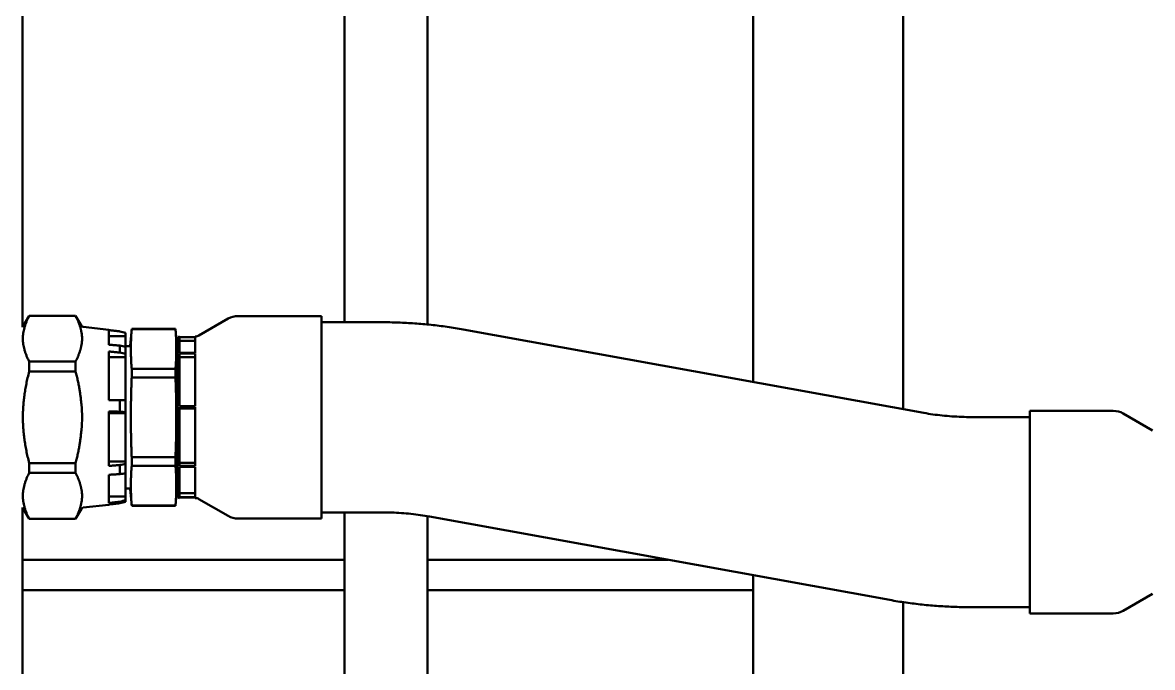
# Model space of a CAD drawing. Header units: inches. Extents: x 11 to 1621, y 11 to 1332.
# Drawn here: x 755 to 772.88, y 344.67 to 354.89 of the extents above; entities that cross this region are included whole.
import ezdxf

# ---------------------------------------------------------------- set-up
doc = ezdxf.new("R2010")
doc.units = ezdxf.units.IN
doc.header["$LTSCALE"] = 48
doc.header["$MEASUREMENT"] = 0
doc.layers.add('Visible (ANSI)', color=7, linetype='Continuous', lineweight=50)

msp = doc.modelspace()

# ---------------------------------------------------------------- linework, layer by layer
at = {"layer": 'Visible (ANSI)'}
for p, q in [((755.002429, 350.061185), (755.002429, 392.144584)), ((760.094929, 360.179627), (760.094929, 350.137956)), ((761.409929, 350.102815), (761.409929, 357.945816)), ((768.939929, 348.761225), (768.939929, 356.965106)), ((766.564929, 355.898113), (766.564929, 349.191967)), ((755.002429, 350.061185), (755.106852, 350.242051)), ((755.106852, 350.239549), (755.106852, 350.242051)), ((755.841508, 350.242051), (755.106852, 350.242051)), ((755.841508, 350.239549), (755.106852, 350.239549)), ((755.841508, 350.242051), (755.841508, 350.239549)), ((755.933477, 350.082757), (755.841508, 350.242051)), ((757.794089, 349.927402), (758.257083, 350.194712)), ((759.735185, 350.236381), (758.412595, 350.236381)), ((759.735185, 350.236381), (759.735185, 347.02772)), ((759.735185, 350.137956), (760.686845, 350.137956)), ((756.368571, 350.01631), (755.963037, 350.063334)), ((756.368571, 350.01631), (756.368571, 349.782397)), ((756.63235, 349.969459), (756.63235, 349.916386)), ((756.705657, 349.764902), (756.729029, 350.032051)), ((756.729029, 350.029875), (756.729029, 350.032051)), ((757.422324, 350.032051), (756.729029, 350.032051)), ((757.422324, 350.029875), (756.729029, 350.029875)), ((757.422324, 350.032051), (757.422324, 350.029875)), ((757.455658, 349.651047), (757.422324, 350.032051)), ((761.977457, 350.023974), (769.267705, 348.701778)), ((756.368571, 349.916386), (756.63235, 349.916386)), ((756.541799, 349.767906), (756.541799, 349.657062)), ((756.63235, 349.750389), (756.63235, 349.916386)), ((757.455658, 349.880082), (757.455658, 347.384019)), ((757.487154, 349.911578), (757.487154, 349.653412)), ((757.487154, 349.901716), (757.735034, 349.901716)), ((757.735034, 349.845146), (757.487154, 349.845146)), ((757.735034, 349.911578), (757.735034, 349.653412)), ((756.368571, 349.674805), (756.368571, 348.901006)), ((756.63235, 349.586429), (756.368571, 349.586429)), ((756.699774, 349.759511), (756.63235, 349.759511)), ((756.63235, 349.635615), (756.63235, 349.750389)), ((756.63235, 349.635615), (756.63235, 349.586429)), ((756.63235, 348.900975), (756.63235, 349.586429)), ((757.735034, 349.653412), (757.487154, 349.653412)), ((757.487154, 349.641958), (757.487154, 348.80928)), ((757.487154, 349.641958), (757.735034, 349.641958)), ((757.735034, 349.641958), (757.735034, 348.80928)), ((755.106852, 349.51538), (755.841508, 349.51538)), ((755.106852, 349.358103), (755.106852, 349.51538)), ((755.841508, 349.51538), (755.841508, 349.358103)), ((757.487154, 349.583817), (757.735034, 349.583817)), ((755.841508, 349.358103), (755.106852, 349.358103)), ((756.729029, 349.2634), (756.729029, 349.400163)), ((756.729029, 349.400163), (757.422324, 349.400163)), ((757.422324, 349.2634), (756.729029, 349.2634)), ((757.422324, 349.400163), (757.422324, 349.2634)), ((756.541799, 348.900992), (756.541799, 348.720321)), ((756.63235, 348.900975), (756.541799, 348.900992)), ((756.63235, 348.713898), (756.63235, 348.900975)), ((756.368571, 348.725636), (756.368571, 347.862065)), ((756.63235, 348.699165), (756.368571, 348.699165)), ((756.63235, 348.713898), (756.63235, 348.699165)), ((756.63235, 347.934144), (756.63235, 348.699165)), ((757.735034, 348.80928), (757.487154, 348.80928)), ((757.487154, 348.79061), (757.487154, 347.861329)), ((757.487154, 348.79061), (757.735034, 348.79061)), ((757.487154, 348.773196), (757.735034, 348.773196)), ((757.735034, 348.79061), (757.735034, 347.861329)), ((770.94298, 345.525904), (770.94298, 348.734566)), ((770.94298, 348.734566), (772.26557, 348.734566)), ((772.884077, 348.425586), (772.421082, 348.692896)), ((770.020849, 348.63614), (770.94298, 348.63614)), ((756.729029, 347.865576), (756.729029, 348.002449)), ((756.729029, 348.002449), (757.422324, 348.002449)), ((757.422324, 348.002449), (757.422324, 347.865576)), ((755.106852, 347.908008), (755.841508, 347.908008)), ((755.106852, 347.750604), (755.106852, 347.908008)), ((755.841508, 347.908008), (755.841508, 347.750604)), ((756.63235, 347.934144), (756.368571, 347.934144)), ((756.541799, 347.876536), (756.541799, 347.731873)), ((756.63235, 347.934144), (756.63235, 347.894028)), ((756.63235, 347.744235), (756.63235, 347.894028)), ((757.422324, 347.865576), (756.729029, 347.865576)), ((757.487154, 347.908748), (757.735034, 347.908748)), ((757.735034, 347.861329), (757.487154, 347.861329)), ((757.487154, 347.84638), (757.735034, 347.84638)), ((757.487154, 347.84638), (757.487154, 347.364857)), ((757.735034, 347.84638), (757.735034, 347.364857)), ((755.841508, 347.750604), (755.106852, 347.750604)), ((756.368571, 347.721645), (756.368571, 347.274171)), ((756.63235, 347.376178), (756.63235, 347.744235)), ((756.699774, 347.50459), (756.63235, 347.50459)), ((756.705657, 347.499199), (756.729029, 347.232051)), ((757.455658, 347.613055), (757.422324, 347.232051)), ((756.63235, 347.376178), (756.368571, 347.376178)), ((756.541799, 347.294651), (756.541799, 347.270736)), ((756.63235, 347.376178), (756.63235, 347.319405)), ((756.63235, 347.294643), (756.63235, 347.319405)), ((757.487154, 347.431965), (757.735034, 347.431965)), ((757.735034, 347.364857), (757.487154, 347.364857)), ((757.487154, 347.362385), (757.735034, 347.362385)), ((757.487154, 347.362385), (757.487154, 347.352523)), ((757.735034, 347.362385), (757.735034, 347.352523)), ((757.794089, 347.336699), (758.257083, 347.069389)), ((755.002429, 324.375467), (755.002429, 347.202917)), ((755.002429, 347.202917), (755.106852, 347.022051)), ((755.933477, 347.181345), (755.841508, 347.022051)), ((756.368571, 347.247791), (755.963037, 347.200768)), ((756.368571, 347.250958), (756.368571, 347.247791)), ((756.729029, 347.232051), (756.729029, 347.234336)), ((756.729029, 347.234336), (757.422324, 347.234336)), ((757.422324, 347.232051), (756.729029, 347.232051)), ((757.422324, 347.234336), (757.422324, 347.232051)), ((759.735185, 347.126145), (760.686845, 347.126145)), ((760.094929, 347.126145), (760.094929, 337.519903)), ((755.106852, 347.024679), (755.841508, 347.024679)), ((755.106852, 347.022051), (755.106852, 347.024679)), ((755.841508, 347.022051), (755.106852, 347.022051)), ((755.841508, 347.024679), (755.841508, 347.022051)), ((759.735185, 347.02772), (758.412595, 347.02772)), ((761.409929, 337.519903), (761.409929, 347.065832)), ((761.439988, 347.060507), (768.730236, 345.738312)), ((760.094929, 346.37634), (755.002429, 346.37634)), ((765.212311, 346.37634), (761.409929, 346.37634)), ((766.564929, 346.131023), (766.564929, 337.707196)), ((760.094929, 345.893377), (755.002429, 345.893377)), ((766.564929, 345.893377), (761.409929, 345.893377)), ((772.884077, 345.834883), (772.421082, 345.567573)), ((768.939929, 337.707196), (768.939929, 345.703651)), ((770.020849, 345.624329), (770.94298, 345.624329)), ((770.94298, 345.525904), (772.26557, 345.525904))]:
    msp.add_line(p, q, dxfattribs=at)
for centre, radius, start, end in [((758.412595, 349.925358), 0.311024, 90, 120), ((755.967572, 350.102442), 0.03937, 209.9999985, 263.3858656), ((757.487154, 349.880082), 0.031496, 90, 180), ((757.735034, 350.029688), 0.11811, 270, 300.0000001), ((756.699774, 349.765417), 0.005906, 270, 354.9999853), ((772.26557, 348.423542), 0.311024, 60, 90), ((756.699774, 347.498685), 0.005906, 5.0000147, 90), ((757.487154, 347.384019), 0.031496, 180, 270), ((757.735034, 347.234413), 0.11811, 59.9999999, 90), ((755.967572, 347.16166), 0.03937, 96.6141344, 150.0000015), ((758.412595, 347.338744), 0.311024, 240, 270), ((772.26557, 345.836928), 0.311024, 270, 300)]:
    msp.add_arc(centre, radius, start, end, dxfattribs=at)
for points, weights in [([(755.106852, 350.239549), (754.918337, 349.877464), (755.106852, 349.51538)], [1.00007751287, 1.12008681441, 1.00007751287]), ([(755.933477, 349.974995), (755.913961, 350.100388), (755.841508, 350.239549)], [1.05523506784, 1.04302788879, 1.00007751287]), ([(756.368571, 350.013143), (756.455843, 350.003182), (756.541799, 349.993365)], [1, 1.00002776372, 1]), ([(756.729029, 350.029875), (756.704189, 349.715019), (756.729029, 349.400163)], [1.15979769911, 1.298973423, 1.15979769911]), ([(757.422324, 349.400163), (757.447165, 349.715019), (757.422324, 350.029875)], [1.15979769911, 1.298973423, 1.15979769911]), ([(755.841508, 349.51538), (755.913961, 349.654541), (755.933477, 349.779933)], [1.00007751287, 1.04302788879, 1.05523506784]), ([(756.541799, 349.767906), (756.455843, 349.775098), (756.368571, 349.782397)], [1, 1.0000277638, 1]), ([(756.368571, 349.674805), (756.455843, 349.665869), (756.541799, 349.657062)], [1, 1.00002776286, 1]), ([(755.106852, 349.358103), (754.918337, 348.633056), (755.106852, 347.908008)], [1.00007751287, 1.12008681441, 1.00007751287]), ([(755.933477, 348.828354), (755.913961, 349.079443), (755.841508, 349.358103)], [1.05523506807, 1.04302788919, 1.00007751287]), ([(756.729029, 349.2634), (756.704189, 348.632924), (756.729029, 348.002449)], [1.15979769911, 1.298973423, 1.15979769911]), ([(757.422324, 348.002449), (757.447165, 348.632924), (757.422324, 349.2634)], [1.15979769911, 1.298973423, 1.15979769911]), ([(756.541799, 348.900992), (756.455843, 348.900999), (756.368571, 348.901006)], [1, 1.00002776317, 1]), ([(756.368571, 348.725636), (756.455843, 348.722959), (756.541799, 348.720321)], [1, 1.00002776409, 1]), ([(755.841508, 347.908008), (755.913961, 348.186668), (755.933477, 348.437757)], [1.00007751287, 1.04302788879, 1.05523506784]), ([(756.541799, 347.876536), (756.455843, 347.869353), (756.368571, 347.862065)], [1, 1.00002776413, 1]), ([(756.729029, 347.865576), (756.704189, 347.549956), (756.729029, 347.234336)], [1, 1.12, 1]), ([(757.422324, 347.234336), (757.447165, 347.549956), (757.422324, 347.865576)], [1, 1.12, 1]), ([(755.106852, 347.750604), (754.918337, 347.387642), (755.106852, 347.024679)], [1.00007751287, 1.12008681441, 1.00007751287]), ([(755.933477, 347.485409), (755.913961, 347.611106), (755.841508, 347.750604)], [1.05523506807, 1.04302788919, 1.00007751287]), ([(756.368571, 347.721645), (756.455843, 347.726796), (756.541799, 347.731873)], [1, 1.00002776331, 1]), ([(755.841508, 347.024679), (755.913961, 347.164178), (755.933477, 347.289874)], [1.00007751287, 1.04302788879, 1.05523506784]), ([(756.541799, 347.294651), (756.455843, 347.284485), (756.368571, 347.274171)], [1, 1.0000277636, 1]), ([(756.368571, 347.250958), (756.455843, 347.260919), (756.541799, 347.270736)], [1, 1.00002776411, 1])]:
    msp.add_rational_spline(points, weights, degree=2, dxfattribs=at)
for points, knots in [([(760.686845, 350.137956), (760.77383, 350.137956), (760.860815, 350.136443), (761.034555, 350.130387), (761.12131, 350.125844), (761.294362, 350.113722), (761.380659, 350.106141), (761.552576, 350.087928), (761.638195, 350.077295), (761.808543, 350.052952), (761.893272, 350.039242), (761.977457, 350.023974)], [3.1415926536, 3.1415926536, 3.1415926536, 3.1415926536, 3.2111091527, 3.2111091527, 3.2806256519, 3.2806256519, 3.350142151, 3.350142151, 3.4196586502, 3.4196586502, 3.4891751493, 3.4891751493, 3.4891751493, 3.4891751493]), ([(755.933477, 349.779933), (755.938301, 349.810792), (755.945935, 349.846959), (755.945935, 349.90797), (755.938301, 349.944137), (755.933477, 349.974995)], [1.8062484327, 1.8062484327, 1.8062484327, 1.8062484327, 2.271719284, 2.271719284, 2.7371901353, 2.7371901353, 2.7371901353, 2.7371901353]), ([(755.933477, 348.437757), (755.938301, 348.499549), (755.945935, 348.57197), (755.945935, 348.694141), (755.938301, 348.766563), (755.933477, 348.828354)], [1.8008062802, 1.8008062802, 1.8008062802, 1.8008062802, 2.2662771315, 2.2662771315, 2.7317479715, 2.7317479715, 2.7317479715, 2.7317479715]), ([(769.267705, 348.701778), (769.31424, 348.693339), (769.361876, 348.685617), (769.458913, 348.67175), (769.508313, 348.665605), (769.608437, 348.654997), (769.659161, 348.650535), (769.761492, 348.643366), (769.813099, 348.64066), (769.916753, 348.637047), (769.968801, 348.63614), (770.020849, 348.63614)], [5.9356028115, 5.9356028115, 5.9356028115, 5.9356028115, 6.0051193106, 6.0051193106, 6.0746358098, 6.0746358098, 6.1441523089, 6.1441523089, 6.213668808, 6.213668808, 6.2831853072, 6.2831853072, 6.2831853072, 6.2831853072]), ([(755.933477, 347.289874), (755.938301, 347.320808), (755.945935, 347.357062), (755.945935, 347.418222), (755.938301, 347.454476), (755.933477, 347.485409)], [1.8062484327, 1.8062484327, 1.8062484327, 1.8062484327, 2.271719284, 2.271719284, 2.737190124, 2.737190124, 2.737190124, 2.737190124]), ([(760.686845, 347.126145), (760.738892, 347.126145), (760.79094, 347.125238), (760.894595, 347.121625), (760.946201, 347.118919), (761.048532, 347.111751), (761.099256, 347.107288), (761.19938, 347.096681), (761.248781, 347.090536), (761.345817, 347.076669), (761.393453, 347.068947), (761.439988, 347.060507)], [3.1415926536, 3.1415926536, 3.1415926536, 3.1415926536, 3.2111091527, 3.2111091527, 3.2806256519, 3.2806256519, 3.350142151, 3.350142151, 3.4196586502, 3.4196586502, 3.4891751493, 3.4891751493, 3.4891751493, 3.4891751493]), ([(768.730236, 345.738312), (768.814421, 345.723044), (768.89915, 345.709333), (769.069498, 345.68499), (769.155117, 345.674357), (769.327034, 345.656144), (769.413331, 345.648564), (769.586383, 345.636441), (769.673138, 345.631899), (769.846878, 345.625843), (769.933863, 345.624329), (770.020849, 345.624329)], [5.9356028115, 5.9356028115, 5.9356028115, 5.9356028115, 6.0051193106, 6.0051193106, 6.0746358098, 6.0746358098, 6.1441523089, 6.1441523089, 6.213668808, 6.213668808, 6.2831853072, 6.2831853072, 6.2831853072, 6.2831853072])]:
    msp.add_open_spline(points, degree=3, knots=knots, dxfattribs=at)
for points in [[(756.541799, 349.993365), (756.572266, 349.985324), (756.602447, 349.977356), (756.63235, 349.969459)], [(756.63235, 349.750389), (756.602447, 349.756176), (756.572266, 349.762014), (756.541799, 349.767906)], [(756.541799, 349.657062), (756.572266, 349.649849), (756.602447, 349.642701), (756.63235, 349.635615)], [(756.541799, 348.720321), (756.572266, 348.718161), (756.602447, 348.71602), (756.63235, 348.713898)], [(756.63235, 347.894028), (756.602447, 347.888249), (756.572266, 347.882419), (756.541799, 347.876536)], [(756.541799, 347.731873), (756.572266, 347.736031), (756.602447, 347.740151), (756.63235, 347.744235)], [(756.63235, 347.319405), (756.602447, 347.311227), (756.572266, 347.302976), (756.541799, 347.294651)], [(756.541799, 347.270736), (756.572266, 347.278777), (756.602447, 347.286745), (756.63235, 347.294643)]]:
    msp.add_open_spline(points, degree=3, dxfattribs=at)

doc.saveas('drawing.dxf')
